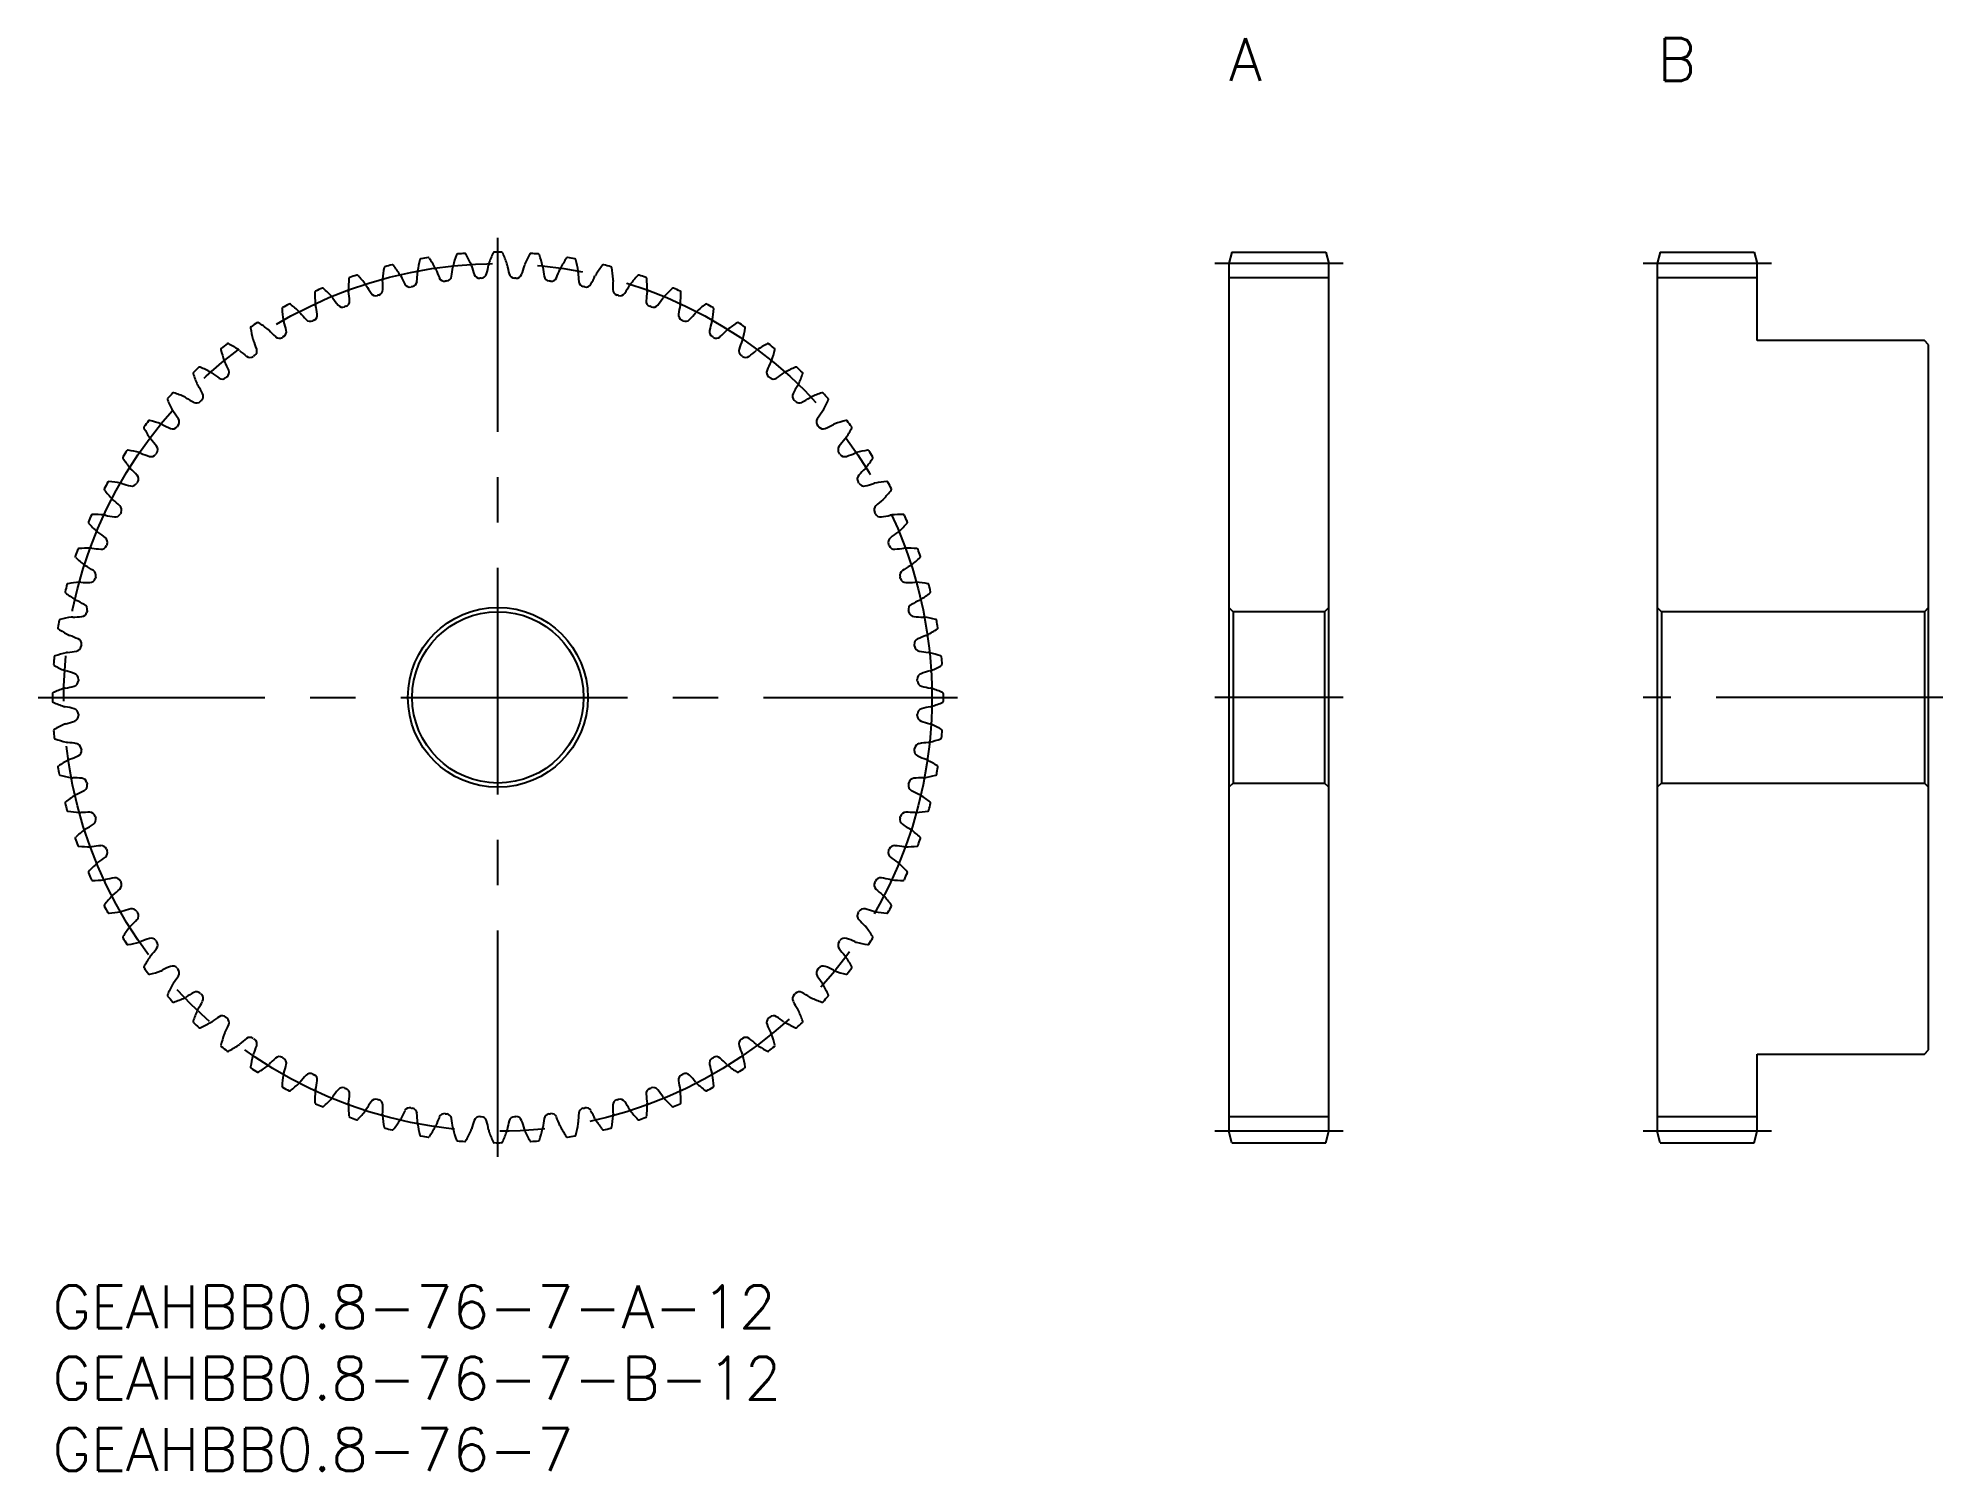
# Model space of a CAD drawing. Extents: x -1 to 132, y -13 to 87.
import ezdxf

# ---------------------------------------------------------------- set-up
doc = ezdxf.new("R2010")
doc.units = 0
doc.header["$LTSCALE"] = 0.5
doc.linetypes.add('CENTER', pattern=[50.8, 31.75, -6.35, 6.35, -6.35])
for name, color, linetype in [('MSM_CENTER', 1, 'CENTER'), ('MSM_CONTINUOUS', 7, 'CONTINUOUS'), ('MSM_PART_NUMBER', 7, 'CONTINUOUS')]:
    doc.layers.add(name, color=color, linetype=linetype)
doc.styles.get("Standard").update_dxf_attribs({"font": 'txt.shx', "height": 3, "bigfont": 'bigfont.shx'})

# ---------------------------------------------------------------- blocks, each defined once
blk = doc.blocks.new('*U2')
at = {"layer": 'MSM_PART_NUMBER'}
blk.add_text('GEAHBB0.8-76-7-A-12', height=3, dxfattribs=at).set_placement((0, -3))
blk = doc.blocks.new('*U3')
at = {"layer": 'MSM_PART_NUMBER'}
blk.add_text('GEAHBB0.8-76-7-B-12', height=3, dxfattribs=at).set_placement((0, -8))
blk = doc.blocks.new('*U4')
at = {"layer": 'MSM_PART_NUMBER'}
blk.add_text('GEAHBB0.8-76-7', height=3, dxfattribs=at).set_placement((0, -13))
blk = doc.blocks.new('*U5')
at = {"layer": 'MSM_PART_NUMBER'}
blk.add_text('A', height=3, dxfattribs=at).set_placement((82.4, 84.4))
blk = doc.blocks.new('*U6')
at = {"layer": 'MSM_PART_NUMBER'}
blk.add_text('B', height=3, dxfattribs=at).set_placement((112.4, 84.4))

msp = doc.modelspace()

# ---------------------------------------------------------------- linework, layer by layer
at = {"layer": 'MSM_CENTER'}
for p, q in [((31.2, 9), (31.2, 73.4)), ((90.4, 71.6), (81.4, 71.6)), ((120.4, 71.6), (111.4, 71.6)), ((-1, 41.2), (63.4, 41.2)), ((90.4, 41.2), (81.4, 41.2)), ((132.4, 41.2), (111.4, 41.2)), ((90.4, 10.8), (81.4, 10.8)), ((120.4, 10.8), (111.4, 10.8))]:
    msp.add_line(p, q, dxfattribs=at)
msp.add_circle((31.2, 41.2), 30.4, dxfattribs=at)
at = {"layer": 'MSM_CONTINUOUS'}
for p, q in [((82.61, 72.4), (82.4, 71.6)), ((82.61, 72.4), (89.19, 72.4)), ((89.19, 72.4), (89.4, 71.6)), ((112.61, 72.4), (112.4, 71.6)), ((112.61, 72.4), (119.19, 72.4)), ((119.19, 72.4), (119.4, 71.6)), ((82.4, 71.6), (82.4, 10.8)), ((89.4, 10.8), (89.4, 71.6)), ((112.4, 71.6), (112.4, 10.8)), ((119.4, 66.2), (119.4, 71.6)), ((89.4, 70.6), (82.4, 70.6)), ((119.4, 70.6), (112.4, 70.6)), ((131.1, 66.2), (119.4, 66.2)), ((131.4, 65.9), (131.1, 66.2)), ((131.4, 16.5), (131.4, 65.9)), ((82.4, 47.5), (82.7, 47.2)), ((82.7, 47.2), (82.7, 35.2)), ((89.1, 47.2), (82.7, 47.2)), ((89.1, 47.2), (89.4, 47.5)), ((89.1, 47.2), (89.1, 35.2)), ((112.4, 47.5), (112.7, 47.2)), ((112.7, 47.2), (112.7, 35.2)), ((131.1, 47.2), (112.7, 47.2)), ((131.1, 47.2), (131.4, 47.5)), ((131.1, 47.2), (131.1, 35.2)), ((82.7, 35.2), (82.4, 34.9)), ((82.7, 35.2), (89.1, 35.2)), ((89.4, 34.9), (89.1, 35.2)), ((112.7, 35.2), (112.4, 34.9)), ((112.7, 35.2), (131.1, 35.2)), ((131.4, 34.9), (131.1, 35.2)), ((119.4, 10.8), (119.4, 16.2)), ((119.4, 16.2), (131.1, 16.2)), ((131.1, 16.2), (131.4, 16.5)), ((89.4, 11.8), (82.4, 11.8)), ((82.61, 10), (82.4, 10.8)), ((89.19, 10), (89.4, 10.8)), ((119.4, 11.8), (112.4, 11.8)), ((112.61, 10), (112.4, 10.8)), ((119.19, 10), (119.4, 10.8)), ((82.61, 10), (89.19, 10)), ((112.61, 10), (119.19, 10))]:
    msp.add_line(p, q, dxfattribs=at)
for radius in [6.3, 6]:
    msp.add_circle((31.2, 41.2), radius, dxfattribs=at)
for centre, radius, start, end in [((37.28, 69.13), 9.5, 161.0165, 165.9211), ((28.37, 72.19), 0.08, 95.2158, 161.0165), ((31.2, 41.2), 31.2, 94.2579, 95.2158), ((28.89, 72.23), 0.08, 28.4573, 94.2579), ((20.61, 67.75), 9.5, 23.5526, 28.4572), ((39.56, 68.53), 9.5, 156.2797, 161.1842), ((30.94, 72.32), 0.08, 90.479, 156.2797), ((31.2, 41.2), 31.2, 89.521, 90.479), ((31.46, 72.32), 0.08, 23.7204, 89.521), ((22.84, 68.53), 9.5, 18.8158, 23.7203), ((41.79, 67.75), 9.5, 151.5428, 156.4474), ((33.51, 72.23), 0.08, 85.7421, 151.5428), ((31.2, 41.2), 31.2, 84.7842, 85.7421), ((34.03, 72.19), 0.08, 18.9836, 84.7842), ((25.12, 69.13), 9.5, 14.0789, 18.9835), ((31.2, 41.2), 31.2, 108.4684, 109.4263), ((21.34, 70.72), 0.08, 42.6677, 108.4684), ((14.42, 64.33), 9.5, 37.7632, 42.6677), ((32.6, 69.75), 9.5, 170.4902, 175.3947), ((23.31, 71.3), 0.08, 104.6895, 170.4902), ((31.2, 41.2), 31.2, 103.7316, 104.6895), ((23.81, 71.43), 0.08, 37.9309, 103.7316), ((16.38, 65.64), 9.5, 33.0263, 37.9309), ((23.79, 70.46), 0.664, 24.3352, 33.0263), ((31.32, 73.87), 7.6, 204.3886, 209.2017), ((17.97, 71.07), 7.6, 354.4825, 359.2956), ((26.23, 70.97), 0.664, 170.6579, 179.349), ((34.95, 69.53), 9.5, 165.7534, 170.6579), ((25.82, 71.85), 0.08, 99.9527, 165.7534), ((31.2, 41.2), 31.2, 98.9947, 99.9527), ((26.33, 71.94), 0.08, 33.194, 98.9947), ((18.45, 66.78), 9.5, 28.2895, 33.194), ((26.23, 70.97), 0.664, 19.5984, 28.2895), ((34.02, 73.75), 7.6, 199.6518, 204.4648), ((27.57, 70.78), 0.4, 277.004, 349.7457), ((20.48, 72.06), 7.6, 349.7457, 354.5587), ((28.71, 71.28), 0.664, 165.9211, 174.6121), ((28.71, 71.28), 0.664, 14.8615, 23.5526), ((36.69, 73.4), 7.6, 194.9149, 199.728), ((29.92, 70.97), 0.4, 199.728, 272.4698), ((30.02, 70.98), 0.4, 272.2672, 345.0088), ((23.07, 72.84), 7.6, 345.0088, 349.8219), ((31.2, 71.38), 0.664, 161.1842, 169.8753), ((31.2, 71.38), 0.664, 10.1247, 18.8158), ((39.33, 72.84), 7.6, 190.1781, 194.9912), ((32.38, 70.98), 0.4, 194.9912, 267.7328), ((32.48, 70.97), 0.4, 267.5303, 340.272), ((25.71, 73.4), 7.6, 340.272, 345.0851), ((33.69, 71.28), 0.664, 156.4474, 165.1385), ((33.69, 71.28), 0.664, 5.3879, 14.0789), ((41.92, 72.06), 7.6, 185.4413, 190.2543), ((34.83, 70.78), 0.4, 190.2543, 262.9961), ((28.38, 73.75), 7.6, 335.5352, 340.3482), ((36.17, 70.97), 0.664, 151.7105, 160.4016), ((43.95, 66.78), 9.5, 146.806, 151.7105), ((36.07, 71.94), 0.08, 81.0056, 146.806), ((31.2, 41.2), 31.2, 80.0473, 81.0053), ((36.58, 71.85), 0.08, 14.2468, 80.0473), ((27.45, 69.53), 9.5, 9.3421, 14.2466), ((36.17, 70.97), 0.664, 0.651, 9.3421), ((44.43, 71.07), 7.6, 180.7044, 185.5175), ((31.08, 73.87), 7.6, 330.7983, 335.6114), ((38.61, 70.46), 0.664, 146.9737, 155.6648), ((46.02, 65.64), 9.5, 142.0691, 146.9737), ((38.59, 71.43), 0.08, 76.2684, 142.0691), ((31.2, 41.2), 31.2, 75.3105, 76.2684), ((39.09, 71.3), 0.08, 9.5099, 75.3105), ((29.8, 69.75), 9.5, 4.6053, 9.5098), ((47.98, 64.33), 9.5, 137.3323, 142.2368), ((41.06, 70.72), 0.08, 71.5316, 137.3323), ((31.2, 41.2), 31.2, 70.5737, 71.5316), ((18.46, 69.59), 0.08, 114.1632, 179.9639), ((27.88, 69.59), 9.5, 179.9639, 184.8684), ((31.2, 41.2), 31.2, 113.2052, 114.1632), ((18.94, 69.8), 0.08, 47.4045, 113.2053), ((12.56, 62.87), 9.5, 42.5, 47.4045), ((30.24, 69.76), 9.5, 175.227, 180.1316), ((21.4, 69.74), 0.664, 180.1316, 188.8227), ((13.23, 68.48), 7.6, 3.9562, 8.7693), ((20.85, 70.55), 0.08, 109.4263, 175.227), ((21.4, 69.74), 0.664, 29.0721, 37.7632), ((28.62, 73.77), 7.6, 209.1255, 213.9385), ((22.65, 69.75), 0.4, 213.9385, 286.6802), ((31.2, 41.2), 29.4, 106.4777, 106.6802), ((22.75, 69.78), 0.4, 286.4777, 359.2194), ((23.79, 70.46), 0.664, 175.3947, 184.0858), ((15.55, 69.87), 7.6, 359.2194, 4.0324), ((25.03, 70.35), 0.4, 209.2017, 281.9434), ((31.2, 41.2), 29.4, 101.7408, 101.9434), ((25.14, 70.38), 0.4, 281.7409, 354.4825), ((27.46, 70.76), 0.4, 204.4648, 277.2065), ((31.2, 41.2), 29.4, 97.004, 97.2065), ((31.2, 41.2), 29.4, 92.2671, 92.4697), ((31.2, 41.2), 29.4, 87.5303, 87.7329), ((31.2, 41.2), 29.4, 82.7935, 82.996), ((34.94, 70.76), 0.4, 262.7934, 335.5352), ((37.26, 70.38), 0.4, 185.5175, 258.2592), ((31.2, 41.2), 29.4, 78.0566, 78.2592), ((37.37, 70.35), 0.4, 258.0566, 330.7983), ((46.85, 69.87), 7.6, 175.9676, 180.7806), ((39.65, 69.78), 0.4, 180.7806, 253.5223), ((38.61, 70.46), 0.664, 355.9142, 4.6053), ((31.2, 41.2), 29.4, 73.3198, 73.5223), ((39.75, 69.75), 0.4, 253.3198, 326.0615), ((33.78, 73.77), 7.6, 326.0615, 330.8745), ((41, 69.74), 0.664, 142.2368, 150.9279), ((41.55, 70.55), 0.08, 4.7731, 70.5737), ((49.17, 68.48), 7.6, 171.2307, 176.0438), ((32.16, 69.76), 9.5, 359.8684, 4.773), ((41, 69.74), 0.664, 351.1773, 359.8684), ((49.84, 62.87), 9.5, 132.5955, 137.5), ((43.46, 69.8), 0.08, 66.7948, 132.5955), ((31.2, 41.2), 31.2, 65.8368, 66.7948), ((43.94, 69.59), 0.08, 0.0362, 65.8368), ((34.52, 69.59), 9.5, 355.1316, 0.0361), ((16.16, 68.44), 0.08, 118.9, 184.7007), ((25.55, 69.22), 9.5, 184.7007, 189.6053), ((31.2, 41.2), 31.2, 117.9421, 118.9), ((16.62, 68.69), 0.08, 52.1415, 117.9421), ((10.84, 61.25), 9.5, 47.2368, 52.1414), ((16.84, 67.74), 0.664, 38.5458, 47.2368), ((23.29, 72.9), 7.6, 218.5992, 223.4122), ((18.16, 68), 0.4, 295.9514, 8.6931), ((19.08, 68.84), 0.664, 184.8684, 193.5595), ((11.04, 66.91), 7.6, 8.6931, 13.5061), ((19.08, 68.84), 0.664, 33.8089, 42.5), ((25.94, 73.44), 7.6, 213.8623, 218.6754), ((20.32, 68.94), 0.4, 218.6754, 291.417), ((31.2, 41.2), 29.4, 111.2145, 111.4171), ((20.42, 68.98), 0.4, 291.2145, 3.9562), ((41.98, 68.98), 0.4, 176.0438, 248.7856), ((31.2, 41.2), 29.4, 68.5829, 68.7855), ((42.08, 68.94), 0.4, 248.5829, 321.3246), ((36.46, 73.44), 7.6, 321.3246, 326.1377), ((43.32, 68.84), 0.664, 137.5, 146.1911), ((44.24, 68), 0.4, 171.3069, 244.0487), ((51.36, 66.91), 7.6, 166.4939, 171.3069), ((43.32, 68.84), 0.664, 346.4405, 355.1316), ((39.11, 72.9), 7.6, 316.5878, 321.4008), ((45.56, 67.74), 0.664, 132.7632, 141.4542), ((51.56, 61.25), 9.5, 127.8586, 132.7632), ((45.78, 68.69), 0.08, 62.0579, 127.8586), ((31.2, 41.2), 31.2, 61.1, 62.0579), ((36.85, 69.22), 9.5, 350.3947, 355.2993), ((46.24, 68.44), 0.08, 355.2994, 61.1), ((13.96, 67.11), 0.08, 123.6369, 189.4376), ((23.25, 68.65), 9.5, 189.4376, 194.3421), ((31.2, 41.2), 31.2, 122.6789, 123.6369), ((14.4, 67.39), 0.08, 56.8783, 122.6789), ((9.25, 59.5), 9.5, 51.9737, 56.8782), ((14.69, 66.47), 0.664, 43.2826, 51.9737), ((20.7, 72.14), 7.6, 223.336, 228.149), ((16.84, 67.74), 0.664, 189.6053, 198.2963), ((15.99, 66.83), 0.4, 300.6882, 13.4299), ((8.99, 65.15), 7.6, 13.4299, 18.243), ((18.06, 67.95), 0.4, 223.4122, 296.1538), ((31.2, 41.2), 29.4, 115.9514, 116.1539), ((31.2, 41.2), 29.4, 63.8461, 64.0486), ((44.34, 67.95), 0.4, 243.8461, 316.5878), ((46.41, 66.83), 0.4, 166.5701, 239.3119), ((53.41, 65.15), 7.6, 161.757, 166.5701), ((45.56, 67.74), 0.664, 341.7037, 350.3947), ((41.7, 72.14), 7.6, 311.851, 316.664), ((47.71, 66.47), 0.664, 128.0263, 136.7174), ((53.15, 59.5), 9.5, 123.1218, 128.0263), ((48, 67.39), 0.08, 57.3211, 123.1218), ((31.2, 41.2), 31.2, 56.3631, 57.3211), ((39.15, 68.65), 9.5, 345.6579, 350.5624), ((48.44, 67.11), 0.08, 350.5626, 56.3631), ((11.88, 65.6), 0.08, 128.374, 194.1744), ((21.01, 67.9), 9.5, 194.1744, 199.0789), ((31.2, 41.2), 31.2, 127.4158, 128.3737), ((12.29, 65.92), 0.08, 61.6151, 127.4158), ((7.81, 57.63), 9.5, 56.7105, 61.6151), ((12.66, 65.02), 0.664, 48.0194, 56.7105), ((18.19, 71.16), 7.6, 228.0728, 232.8859), ((14.69, 66.47), 0.664, 194.3421, 203.0332), ((7.09, 63.24), 7.6, 18.1667, 22.9798), ((13.93, 65.48), 0.4, 305.4251, 18.1667), ((15.9, 66.77), 0.4, 228.149, 300.8907), ((31.2, 41.2), 29.4, 120.6882, 120.8907), ((31.2, 41.2), 29.4, 59.1093, 59.3118), ((46.5, 66.77), 0.4, 239.1092, 311.851), ((48.47, 65.48), 0.4, 161.8333, 234.575), ((55.31, 63.24), 7.6, 157.0202, 161.8333), ((47.71, 66.47), 0.664, 336.9668, 345.6579), ((44.21, 71.16), 7.6, 307.1141, 311.9272), ((49.74, 65.02), 0.664, 123.2895, 131.9806), ((54.59, 57.63), 9.5, 118.3849, 123.2895), ((50.11, 65.92), 0.08, 52.5846, 118.3849), ((31.2, 41.2), 31.2, 51.6263, 52.5842), ((41.39, 67.9), 9.5, 340.9211, 345.8256), ((50.52, 65.6), 0.08, 345.8256, 51.6263), ((31.2, 41.2), 31.2, 132.1526, 133.1105), ((10.32, 64.27), 0.08, 66.352, 132.1526), ((6.54, 55.64), 9.5, 61.4474, 66.3519), ((12.66, 65.02), 0.664, 199.0789, 207.77), ((5.35, 61.17), 7.6, 22.9036, 27.7166), ((11.98, 63.97), 0.4, 310.1619, 22.9036), ((13.84, 65.42), 0.4, 232.8859, 305.6275), ((31.2, 41.2), 29.4, 125.425, 125.6276), ((31.2, 41.2), 29.4, 54.3724, 54.575), ((48.56, 65.42), 0.4, 234.3724, 307.1141), ((50.42, 63.97), 0.4, 157.0964, 229.8382), ((57.05, 61.17), 7.6, 152.2834, 157.0964), ((49.74, 65.02), 0.664, 332.23, 340.9211), ((55.86, 55.64), 9.5, 113.6481, 118.5526), ((52.08, 64.27), 0.08, 47.8474, 113.6481), ((31.2, 41.2), 31.2, 46.8895, 47.8474), ((9.93, 63.92), 0.08, 133.1105, 198.9113), ((18.84, 66.97), 9.5, 198.9113, 203.8158), ((10.76, 63.4), 0.664, 203.8158, 212.5069), ((3.79, 58.97), 7.6, 27.6404, 32.4535), ((10.76, 63.4), 0.664, 52.7563, 61.4474), ((15.76, 69.99), 7.6, 232.8097, 237.6227), ((11.9, 63.91), 0.4, 237.6227, 310.3644), ((31.2, 41.2), 29.4, 130.1619, 130.3644), ((31.2, 41.2), 29.4, 49.6356, 49.8381), ((50.5, 63.91), 0.4, 229.6355, 302.3773), ((46.64, 69.99), 7.6, 302.3773, 307.1903), ((51.64, 63.4), 0.664, 118.5526, 127.2437), ((58.61, 58.97), 7.6, 147.5465, 152.3596), ((51.64, 63.4), 0.664, 327.4931, 336.1842), ((43.56, 66.97), 9.5, 336.1842, 341.0887), ((52.47, 63.92), 0.08, 341.0887, 46.8895), ((8.13, 62.08), 0.08, 137.8474, 203.6481), ((16.76, 65.86), 9.5, 203.6481, 208.5526), ((31.2, 41.2), 31.2, 136.8895, 137.8474), ((8.48, 62.47), 0.08, 71.0887, 136.8895), ((5.43, 53.56), 9.5, 66.1842, 71.0887), ((9, 61.64), 0.664, 57.4931, 66.1842), ((13.43, 68.61), 7.6, 237.5465, 242.3596), ((10.09, 62.23), 0.4, 242.3596, 315.1013), ((31.2, 41.2), 29.4, 134.8987, 135.1013), ((10.17, 62.31), 0.4, 314.8988, 27.6404), ((52.23, 62.31), 0.4, 152.3596, 225.1013), ((31.2, 41.2), 29.4, 44.8987, 45.1013), ((52.31, 62.23), 0.4, 224.8987, 297.6404), ((48.97, 68.61), 7.6, 297.6404, 302.4535), ((53.4, 61.64), 0.664, 113.8158, 122.5069), ((56.97, 53.56), 9.5, 108.9113, 113.8158), ((53.92, 62.47), 0.08, 43.1105, 108.9113), ((31.2, 41.2), 31.2, 42.1526, 43.1105), ((45.64, 65.86), 9.5, 331.4474, 336.3519), ((54.27, 62.08), 0.08, 336.3519, 42.1526), ((6.48, 60.11), 0.08, 142.5846, 208.3849), ((14.77, 64.59), 9.5, 208.3849, 213.2895), ((31.2, 41.2), 31.2, 141.6263, 142.5842), ((6.8, 60.52), 0.08, 75.8256, 141.6263), ((4.5, 51.39), 9.5, 70.9211, 75.8256), ((7.38, 59.74), 0.664, 62.23, 70.921), ((11.23, 67.05), 7.6, 242.2834, 247.0964), ((8.43, 60.42), 0.4, 247.0964, 319.8382), ((9, 61.64), 0.664, 208.5526, 217.2437), ((2.41, 56.64), 7.6, 32.3773, 37.1903), ((31.2, 41.2), 29.4, 139.6356, 139.8381), ((8.49, 60.5), 0.4, 319.6356, 32.3773), ((53.91, 60.5), 0.4, 147.6227, 220.3644), ((59.99, 56.64), 7.6, 142.8097, 147.6227), ((31.2, 41.2), 29.4, 40.1619, 40.3644), ((53.97, 60.42), 0.4, 220.1619, 292.9036), ((53.4, 61.64), 0.664, 322.7563, 331.4474), ((51.17, 67.05), 7.6, 292.9036, 297.7166), ((55.02, 59.74), 0.664, 109.079, 117.77), ((57.9, 51.39), 9.5, 104.1744, 109.0789), ((47.63, 64.59), 9.5, 326.7105, 331.6151), ((55.6, 60.52), 0.08, 38.3737, 104.1744), ((31.2, 41.2), 31.2, 37.4158, 38.3737), ((55.92, 60.11), 0.08, 331.6151, 37.4158), ((7.38, 59.74), 0.664, 213.2895, 221.9806), ((1.24, 54.21), 7.6, 37.1141, 41.9272), ((6.98, 58.56), 0.4, 324.3724, 37.1141), ((55.42, 58.56), 0.4, 142.8859, 215.6277), ((61.16, 54.21), 7.6, 138.0728, 142.8859), ((55.02, 59.74), 0.664, 318.0194, 326.7105), ((5.01, 58), 0.08, 147.3211, 213.1218), ((31.2, 41.2), 31.2, 146.3631, 147.3211), ((12.9, 63.15), 9.5, 213.1218, 218.0263), ((5.29, 58.44), 0.08, 80.5624, 146.3631), ((3.75, 49.15), 9.5, 75.6579, 80.5624), ((5.93, 57.71), 0.664, 66.9668, 75.6579), ((9.16, 65.31), 7.6, 247.0202, 251.8333), ((6.92, 58.47), 0.4, 251.8333, 324.575), ((31.2, 41.2), 29.4, 144.3724, 144.575), ((31.2, 41.2), 29.4, 35.425, 35.6276), ((55.48, 58.47), 0.4, 215.425, 288.1667), ((53.24, 65.31), 7.6, 288.1667, 292.9798), ((56.47, 57.71), 0.664, 104.3421, 113.0332), ((58.65, 49.15), 9.5, 99.4376, 104.3421), ((49.5, 63.15), 9.5, 321.9737, 326.8782), ((57.11, 58.44), 0.08, 33.6369, 99.4376), ((31.2, 41.2), 31.2, 32.6789, 33.6369), ((57.39, 58), 0.08, 326.8782, 32.6789), ((31.2, 41.2), 31.2, 151.1, 152.0579), ((3.96, 56.24), 0.08, 85.2994, 151.1), ((3.18, 46.85), 9.5, 80.3947, 85.2993), ((4.66, 55.56), 0.664, 71.7037, 80.3947), ((7.25, 63.41), 7.6, 251.757, 256.5701), ((5.93, 57.71), 0.664, 218.0263, 226.7174), ((0.26, 51.7), 7.6, 41.851, 46.664), ((5.57, 56.41), 0.4, 256.5701, 329.3119), ((31.2, 41.2), 29.4, 149.1093, 149.3118), ((5.63, 56.5), 0.4, 329.1093, 41.851), ((56.77, 56.5), 0.4, 138.149, 210.8908), ((31.2, 41.2), 29.4, 30.6882, 30.8907), ((62.14, 51.7), 7.6, 133.336, 138.149), ((56.83, 56.41), 0.4, 210.6882, 283.4299), ((56.47, 57.71), 0.664, 313.2826, 321.9737), ((55.15, 63.41), 7.6, 283.4299, 288.243), ((57.74, 55.56), 0.664, 99.6053, 108.2963), ((59.22, 46.85), 9.5, 94.7007, 99.6053), ((58.44, 56.24), 0.08, 28.9, 94.7007), ((31.2, 41.2), 31.2, 27.9421, 28.9), ((3.71, 55.78), 0.08, 152.0579, 217.8586), ((11.15, 61.56), 9.5, 217.8586, 222.7632), ((4.66, 55.56), 0.664, 222.7632, 231.4542), ((-0.5, 49.11), 7.6, 46.5878, 51.4008), ((62.9, 49.11), 7.6, 128.5992, 133.4122), ((57.74, 55.56), 0.664, 308.5458, 317.2368), ((51.25, 61.56), 9.5, 317.2368, 322.1414), ((58.69, 55.78), 0.08, 322.1414, 27.9421), ((31.2, 41.2), 31.2, 155.8368, 156.7948), ((2.6, 53.46), 0.08, 156.7948, 222.5955), ((9.53, 59.84), 9.5, 222.5955, 227.5), ((2.81, 53.94), 0.08, 90.0362, 155.8368), ((2.81, 44.52), 9.5, 85.1316, 90.0361), ((3.56, 53.32), 0.664, 76.4405, 85.1316), ((5.49, 61.36), 7.6, 256.4939, 261.3069), ((4.4, 54.24), 0.4, 261.3069, 334.0487), ((4.45, 54.34), 0.4, 333.8461, 46.5878), ((31.2, 41.2), 29.4, 153.8461, 154.0486), ((57.95, 54.34), 0.4, 133.4122, 206.154), ((31.2, 41.2), 29.4, 25.9514, 26.1539), ((58, 54.24), 0.4, 205.9513, 278.6931), ((56.91, 61.36), 7.6, 278.6931, 283.5061), ((58.84, 53.32), 0.664, 94.8684, 103.5595), ((59.59, 44.52), 9.5, 89.9639, 94.8684), ((52.87, 59.84), 9.5, 312.5, 317.4045), ((59.59, 53.94), 0.08, 24.1635, 89.9639), ((31.2, 41.2), 31.2, 23.2052, 24.1632), ((59.8, 53.46), 0.08, 317.4045, 23.2052), ((3.56, 53.32), 0.664, 227.5, 236.1911), ((-1.04, 46.46), 7.6, 51.3246, 56.1377), ((3.46, 52.08), 0.4, 338.5829, 51.3246), ((58.94, 52.08), 0.4, 128.6754, 201.4171), ((63.44, 46.46), 7.6, 123.8623, 128.6754), ((58.84, 53.32), 0.664, 303.8089, 312.5), ((1.68, 51.06), 0.08, 161.5316, 227.3323), ((31.2, 41.2), 31.2, 160.5737, 161.5316), ((8.07, 57.98), 9.5, 227.3323, 232.2368), ((1.85, 51.55), 0.08, 94.7731, 160.5736), ((2.64, 42.16), 9.5, 89.8684, 94.773), ((2.66, 51), 0.664, 81.1773, 89.8684), ((3.92, 59.17), 7.6, 261.2307, 266.0438), ((3.42, 51.98), 0.4, 266.0438, 338.7856), ((31.2, 41.2), 29.4, 158.5829, 158.7855), ((31.2, 41.2), 29.4, 21.2145, 21.4171), ((58.98, 51.98), 0.4, 201.2145, 273.9562), ((58.48, 59.17), 7.6, 273.9562, 278.7693), ((59.74, 51), 0.664, 90.1316, 98.8227), ((59.76, 42.16), 9.5, 85.227, 90.1316), ((54.33, 57.98), 9.5, 307.7632, 312.6677), ((60.55, 51.55), 0.08, 19.4267, 85.227), ((31.2, 41.2), 31.2, 18.4684, 19.4263), ((60.72, 51.06), 0.08, 312.6677, 18.4684), ((2.66, 51), 0.664, 232.2368, 240.9279), ((-1.37, 43.78), 7.6, 56.0615, 60.8745), ((2.62, 49.65), 0.4, 270.7806, 343.5223), ((2.65, 49.75), 0.4, 343.3198, 56.0615), ((31.2, 41.2), 29.4, 163.3198, 163.5223), ((59.75, 49.75), 0.4, 123.9385, 196.6803), ((31.2, 41.2), 29.4, 16.4777, 16.6802), ((59.78, 49.65), 0.4, 196.4776, 269.2194), ((63.77, 43.78), 7.6, 119.1255, 123.9385), ((59.74, 51), 0.664, 299.0721, 307.7631), ((31.2, 41.2), 31.2, 165.3105, 166.2684), ((0.97, 48.59), 0.08, 166.2688, 232.0691), ((6.76, 56.02), 9.5, 232.0691, 236.9737), ((1.1, 49.09), 0.08, 99.5098, 165.3105), ((2.65, 39.8), 9.5, 94.6053, 99.5098), ((1.94, 48.61), 0.664, 236.9737, 245.6648), ((1.94, 48.61), 0.664, 85.9142, 94.6053), ((2.53, 56.85), 7.6, 265.9676, 270.7806), ((59.87, 56.85), 7.6, 269.2194, 274.0324), ((60.46, 48.61), 0.664, 85.3947, 94.0858), ((59.75, 39.8), 9.5, 80.4902, 85.3947), ((60.46, 48.61), 0.664, 294.3352, 303.0263), ((55.64, 56.02), 9.5, 303.0263, 307.9309), ((61.3, 49.09), 0.08, 14.6898, 80.4902), ((31.2, 41.2), 31.2, 13.7316, 14.6895), ((61.43, 48.59), 0.08, 307.9309, 13.7315), ((2.87, 37.45), 9.5, 99.3421, 104.2466), ((1.43, 46.17), 0.664, 90.651, 99.3421), ((1.33, 54.43), 7.6, 270.7044, 275.5175), ((-1.47, 41.08), 7.6, 60.7983, 65.6114), ((2.02, 47.26), 0.4, 275.5175, 348.2592), ((2.05, 47.37), 0.4, 348.0566, 60.7983), ((31.2, 41.2), 29.4, 168.0566, 168.2592), ((60.35, 47.37), 0.4, 119.2017, 191.9434), ((31.2, 41.2), 29.4, 11.7408, 11.9434), ((60.38, 47.26), 0.4, 191.7408, 264.4825), ((63.87, 41.08), 7.6, 114.3886, 119.2017), ((61.07, 54.43), 7.6, 264.4825, 269.2956), ((60.97, 46.17), 0.664, 80.6579, 89.349), ((59.53, 37.45), 9.5, 75.7534, 80.6579), ((31.2, 41.2), 31.2, 170.0473, 171.0053), ((0.46, 46.07), 0.08, 171.0056, 236.806), ((5.62, 53.95), 9.5, 236.806, 241.7105), ((0.55, 46.58), 0.08, 104.2466, 170.0473), ((1.43, 46.17), 0.664, 241.7105, 250.4016), ((-1.35, 38.38), 7.6, 65.5352, 70.3482), ((63.75, 38.38), 7.6, 109.6518, 114.4648), ((60.97, 46.17), 0.664, 289.5984, 298.2895), ((56.78, 53.95), 9.5, 298.2895, 303.194), ((61.85, 46.58), 0.08, 9.953, 75.7534), ((31.2, 41.2), 31.2, 8.9947, 9.9527), ((61.94, 46.07), 0.08, 303.194, 8.9947), ((31.2, 41.2), 31.2, 174.7842, 175.7421), ((0.21, 44.03), 0.08, 108.9835, 174.7842), ((3.27, 35.12), 9.5, 104.0789, 108.9835), ((1.12, 43.69), 0.664, 95.3879, 104.079), ((0.34, 51.92), 7.6, 275.4413, 280.2543), ((1.62, 44.83), 0.4, 280.2543, 352.9961), ((1.64, 44.94), 0.4, 352.7934, 65.5352), ((31.2, 41.2), 29.4, 172.7935, 172.996), ((60.76, 44.94), 0.4, 114.4648, 187.2066), ((31.2, 41.2), 29.4, 7.004, 7.2065), ((60.78, 44.83), 0.4, 187.004, 259.7457), ((62.06, 51.92), 7.6, 259.7457, 264.5587), ((61.28, 43.69), 0.664, 75.9211, 84.6121), ((59.13, 35.12), 9.5, 71.0165, 75.9211), ((62.19, 44.03), 0.08, 5.2158, 71.0165), ((31.2, 41.2), 31.2, 4.2579, 5.2158), ((0.17, 43.51), 0.08, 175.7425, 241.5428), ((4.65, 51.79), 9.5, 241.5428, 246.4474), ((1.12, 43.69), 0.664, 246.4474, 255.1385), ((-1, 35.71), 7.6, 70.272, 75.0851), ((1.43, 42.48), 0.4, 357.5303, 70.272), ((60.97, 42.48), 0.4, 109.728, 182.4698), ((63.4, 35.71), 7.6, 104.9149, 109.728), ((61.28, 43.69), 0.664, 284.8615, 293.5526), ((57.75, 51.79), 9.5, 293.5526, 298.4572), ((62.23, 43.51), 0.08, 298.4573, 4.2579), ((0.08, 41.46), 0.08, 113.7203, 179.521), ((31.2, 41.2), 31.2, 179.521, 180.479), ((3.87, 32.84), 9.5, 108.8158, 113.7203), ((1.02, 41.2), 0.664, 100.1247, 108.8158), ((-0.44, 49.33), 7.6, 280.1781, 284.9912), ((1.42, 42.38), 0.4, 284.9912, 357.7329), ((31.2, 41.2), 29.4, 177.5303, 177.7329), ((31.2, 41.2), 29.4, 2.2671, 2.4697), ((60.98, 42.38), 0.4, 182.2671, 255.0088), ((62.84, 49.33), 7.6, 255.0088, 259.8219), ((61.38, 41.2), 0.664, 71.1842, 79.8753), ((58.53, 32.84), 9.5, 66.2797, 71.1842), ((62.32, 41.46), 0.08, 0.4793, 66.2797), ((31.2, 41.2), 31.2, 359.521, 0.479), ((0.08, 40.94), 0.08, 180.479, 246.2797), ((3.87, 49.56), 9.5, 246.2797, 251.1842), ((1.02, 41.2), 0.664, 251.1842, 259.8753), ((-0.44, 33.07), 7.6, 75.0088, 79.8219), ((1.42, 40.02), 0.4, 2.2671, 75.0088), ((31.2, 41.2), 29.4, 182.2671, 182.4697), ((31.2, 41.2), 29.4, 357.5303, 357.7329), ((60.98, 40.02), 0.4, 104.9912, 177.7329), ((62.84, 33.07), 7.6, 100.1781, 104.9912), ((61.38, 41.2), 0.664, 280.1247, 288.8158), ((58.53, 49.56), 9.5, 288.8158, 293.7203), ((62.32, 40.94), 0.08, 293.7204, 359.521), ((0.17, 38.89), 0.08, 118.4572, 184.2579), ((31.2, 41.2), 31.2, 184.2579, 185.2158), ((4.65, 30.61), 9.5, 113.5526, 118.4572), ((1.12, 38.71), 0.664, 104.8615, 113.5526), ((-1, 46.69), 7.6, 284.9149, 289.728), ((1.43, 39.92), 0.4, 289.728, 2.4698), ((60.97, 39.92), 0.4, 177.5303, 250.272), ((63.4, 46.69), 7.6, 250.272, 255.0851), ((61.28, 38.71), 0.664, 66.4474, 75.1385), ((57.75, 30.61), 9.5, 61.5428, 66.4474), ((62.23, 38.89), 0.08, 355.7425, 61.5428), ((31.2, 41.2), 31.2, 354.7842, 355.7421), ((0.21, 38.37), 0.08, 185.2158, 251.0165), ((3.27, 47.28), 9.5, 251.0165, 255.9211), ((1.12, 38.71), 0.664, 255.9211, 264.6121), ((0.34, 30.48), 7.6, 79.7457, 84.5587), ((1.62, 37.57), 0.4, 7.004, 79.7457), ((1.64, 37.46), 0.4, 294.4648, 7.2066), ((31.2, 41.2), 29.4, 187.004, 187.2065), ((60.76, 37.46), 0.4, 172.7934, 245.5352), ((31.2, 41.2), 29.4, 352.7935, 352.996), ((60.78, 37.57), 0.4, 100.2543, 172.9961), ((62.06, 30.48), 7.6, 95.4413, 100.2543), ((61.28, 38.71), 0.664, 275.3879, 284.0789), ((59.13, 47.28), 9.5, 284.0789, 288.9835), ((62.19, 38.37), 0.08, 288.9835, 354.7842), ((0.46, 36.33), 0.08, 123.194, 188.9947), ((31.2, 41.2), 31.2, 188.9947, 189.9527), ((5.62, 28.45), 9.5, 118.2895, 123.194), ((1.43, 36.23), 0.664, 109.5984, 118.2895), ((-1.35, 44.02), 7.6, 289.6518, 294.4648), ((63.75, 44.02), 7.6, 245.5352, 250.3482), ((60.97, 36.23), 0.664, 61.7105, 70.4016), ((56.78, 28.45), 9.5, 56.806, 61.7105), ((31.2, 41.2), 31.2, 350.0473, 351.0053), ((61.94, 36.33), 0.08, 351.0053, 56.806), ((0.55, 35.82), 0.08, 189.953, 255.7534), ((2.87, 44.95), 9.5, 255.7534, 260.6579), ((1.43, 36.23), 0.664, 260.6579, 269.349), ((1.33, 27.97), 7.6, 84.4825, 89.2956), ((2.02, 35.14), 0.4, 11.7408, 84.4825), ((2.05, 35.03), 0.4, 299.2017, 11.9434), ((31.2, 41.2), 29.4, 191.7408, 191.9434), ((60.35, 35.03), 0.4, 168.0566, 240.7983), ((31.2, 41.2), 29.4, 348.0566, 348.2592), ((60.38, 35.14), 0.4, 95.5175, 168.2592), ((61.07, 27.97), 7.6, 90.7044, 95.5175), ((60.97, 36.23), 0.664, 270.651, 279.3421), ((59.53, 44.95), 9.5, 279.3421, 284.2466), ((61.85, 35.82), 0.08, 284.2466, 350.0473), ((0.97, 33.81), 0.08, 127.9309, 193.7315), ((31.2, 41.2), 31.2, 193.7316, 194.6895), ((6.76, 26.38), 9.5, 123.0263, 127.9309), ((1.94, 33.79), 0.664, 114.3352, 123.0263), ((-1.47, 41.32), 7.6, 294.3886, 299.2017), ((63.87, 41.32), 7.6, 240.7983, 245.6114), ((60.46, 33.79), 0.664, 56.9737, 65.6648), ((55.64, 26.38), 9.5, 52.0691, 56.9737), ((31.2, 41.2), 31.2, 345.3105, 346.2684), ((61.43, 33.81), 0.08, 346.2684, 52.0691), ((1.1, 33.31), 0.08, 194.6895, 260.4902), ((2.65, 42.6), 9.5, 260.4902, 265.3947), ((1.94, 33.79), 0.664, 265.3947, 274.0858), ((2.53, 25.55), 7.6, 89.2194, 94.0324), ((-1.37, 38.62), 7.6, 299.1255, 303.9385), ((2.62, 32.75), 0.4, 16.4777, 89.2194), ((2.65, 32.65), 0.4, 303.9385, 16.6803), ((31.2, 41.2), 29.4, 196.4777, 196.6802), ((59.75, 32.65), 0.4, 163.3198, 236.0615), ((31.2, 41.2), 29.4, 343.3198, 343.5223), ((59.78, 32.75), 0.4, 90.7806, 163.5223), ((63.77, 38.62), 7.6, 236.0615, 240.8745), ((59.87, 25.55), 7.6, 85.9676, 90.7806), ((60.46, 33.79), 0.664, 265.9142, 274.6053), ((59.75, 42.6), 9.5, 274.6053, 279.5098), ((61.3, 33.31), 0.08, 279.5098, 345.3105), ((1.68, 31.34), 0.08, 132.6677, 198.4684), ((31.2, 41.2), 31.2, 198.4684, 199.4263), ((8.07, 24.42), 9.5, 127.7632, 132.6677), ((1.85, 30.85), 0.08, 199.4267, 265.227), ((2.64, 40.24), 9.5, 265.227, 270.1316), ((2.66, 31.4), 0.664, 119.0721, 127.7631), ((2.66, 31.4), 0.664, 270.1316, 278.8227), ((3.92, 23.23), 7.6, 93.9562, 98.7693), ((3.42, 30.42), 0.4, 21.2145, 93.9562), ((58.98, 30.42), 0.4, 86.0438, 158.7856), ((58.48, 23.23), 7.6, 81.2307, 86.0438), ((59.74, 31.4), 0.664, 261.1773, 269.8684), ((59.76, 40.24), 9.5, 269.8684, 274.773), ((59.74, 31.4), 0.664, 52.2368, 60.9279), ((54.33, 24.42), 9.5, 47.3323, 52.2368), ((60.55, 30.85), 0.08, 274.7731, 340.5737), ((31.2, 41.2), 31.2, 340.5737, 341.5316), ((60.72, 31.34), 0.08, 341.5319, 47.3323), ((9.53, 22.56), 9.5, 132.5, 137.4045), ((3.56, 29.08), 0.664, 123.8089, 132.5), ((-1.04, 35.94), 7.6, 303.8623, 308.6754), ((3.46, 30.32), 0.4, 308.6754, 21.417), ((31.2, 41.2), 29.4, 201.2145, 201.4171), ((58.94, 30.32), 0.4, 158.5829, 231.3246), ((31.2, 41.2), 29.4, 338.5829, 338.7855), ((63.44, 35.94), 7.6, 231.3246, 236.1377), ((58.84, 29.08), 0.664, 47.5, 56.1911), ((52.87, 22.56), 9.5, 42.5955, 47.5), ((2.6, 28.94), 0.08, 137.4045, 203.2052), ((31.2, 41.2), 31.2, 203.2052, 204.1632), ((2.81, 28.46), 0.08, 204.1635, 269.9639), ((2.81, 37.88), 9.5, 269.9639, 274.8684), ((3.56, 29.08), 0.664, 274.8684, 283.5595), ((5.49, 21.04), 7.6, 98.6931, 103.5061), ((4.4, 28.16), 0.4, 25.9514, 98.6931), ((4.45, 28.06), 0.4, 313.4122, 26.1538), ((31.2, 41.2), 29.4, 205.9514, 206.1539), ((57.95, 28.06), 0.4, 153.8461, 226.5878), ((31.2, 41.2), 29.4, 333.8461, 334.0486), ((58, 28.16), 0.4, 81.3069, 154.0487), ((56.91, 21.04), 7.6, 76.4939, 81.3069), ((58.84, 29.08), 0.664, 256.4405, 265.1316), ((59.59, 37.88), 9.5, 265.1316, 270.0361), ((59.59, 28.46), 0.08, 270.0362, 335.8368), ((31.2, 41.2), 31.2, 335.8368, 336.7948), ((59.8, 28.94), 0.08, 336.7948, 42.5955), ((11.15, 20.84), 9.5, 137.2368, 142.1414), ((4.66, 26.84), 0.664, 128.5458, 137.2368), ((-0.5, 33.29), 7.6, 308.5992, 313.4122), ((62.9, 33.29), 7.6, 226.5878, 231.4008), ((57.74, 26.84), 0.664, 42.7632, 51.4542), ((51.25, 20.84), 9.5, 37.8586, 42.7632), ((3.71, 26.62), 0.08, 142.1414, 207.9421), ((31.2, 41.2), 31.2, 207.9421, 208.9), ((3.96, 26.16), 0.08, 208.9004, 274.7007), ((3.18, 35.55), 9.5, 274.7007, 279.6053), ((4.66, 26.84), 0.664, 279.6053, 288.2963), ((7.25, 18.99), 7.6, 103.4299, 108.243), ((5.57, 25.99), 0.4, 30.6882, 103.4299), ((0.26, 30.7), 7.6, 313.336, 318.149), ((31.2, 41.2), 29.4, 210.6882, 210.8907), ((5.63, 25.9), 0.4, 318.149, 30.8907), ((56.77, 25.9), 0.4, 149.1092, 221.851), ((31.2, 41.2), 29.4, 329.1093, 329.3118), ((62.14, 30.7), 7.6, 221.851, 226.664), ((56.83, 25.99), 0.4, 76.5701, 149.3119), ((55.15, 18.99), 7.6, 71.757, 76.5701), ((57.74, 26.84), 0.664, 251.7037, 260.3947), ((59.22, 35.55), 9.5, 260.3947, 265.2993), ((58.44, 26.16), 0.08, 265.2994, 331.1), ((31.2, 41.2), 31.2, 331.1, 332.0579), ((58.69, 26.62), 0.08, 332.0583, 37.8586), ((5.01, 24.4), 0.08, 146.8783, 212.6789), ((12.9, 19.25), 9.5, 141.9737, 146.8782), ((31.2, 41.2), 31.2, 212.6789, 213.6369), ((3.75, 33.25), 9.5, 279.4376, 284.3421), ((5.93, 24.69), 0.664, 133.2826, 141.9737), ((5.93, 24.69), 0.664, 284.3421, 293.0332), ((9.16, 17.09), 7.6, 108.1667, 112.9798), ((6.92, 23.93), 0.4, 35.425, 108.1667), ((31.2, 41.2), 29.4, 215.425, 215.6276), ((6.98, 23.84), 0.4, 322.8859, 35.6277), ((55.42, 23.84), 0.4, 144.3724, 217.1141), ((31.2, 41.2), 29.4, 324.3724, 324.575), ((55.48, 23.93), 0.4, 71.8333, 144.575), ((53.24, 17.09), 7.6, 67.0202, 71.8333), ((56.47, 24.69), 0.664, 246.9668, 255.6579), ((58.65, 33.25), 9.5, 255.6579, 260.5624), ((56.47, 24.69), 0.664, 38.0263, 46.7174), ((49.5, 19.25), 9.5, 33.1218, 38.0263), ((31.2, 41.2), 31.2, 326.3631, 327.3211), ((57.39, 24.4), 0.08, 327.3211, 33.1218), ((5.29, 23.96), 0.08, 213.6372, 279.4376), ((14.77, 17.81), 9.5, 146.7105, 151.6151), ((7.38, 22.66), 0.664, 138.0194, 146.7105), ((1.24, 28.19), 7.6, 318.0728, 322.8859), ((61.16, 28.19), 7.6, 217.1141, 221.9272), ((55.02, 22.66), 0.664, 33.2895, 41.9806), ((47.63, 17.81), 9.5, 28.3849, 33.2895), ((57.11, 23.96), 0.08, 260.5624, 326.3631), ((6.48, 22.29), 0.08, 151.6151, 217.4158), ((31.2, 41.2), 31.2, 217.4158, 218.3737), ((6.8, 21.88), 0.08, 218.3737, 284.1744), ((4.5, 31.01), 9.5, 284.1744, 289.0789), ((7.38, 22.66), 0.664, 289.0789, 297.77), ((11.23, 15.35), 7.6, 112.9036, 117.7166), ((8.43, 21.98), 0.4, 40.1619, 112.9036), ((2.41, 25.76), 7.6, 322.8097, 327.6227), ((31.2, 41.2), 29.4, 220.1619, 220.3644), ((8.49, 21.9), 0.4, 327.6227, 40.3644), ((53.91, 21.9), 0.4, 139.6355, 212.3773), ((59.99, 25.76), 7.6, 212.3773, 217.1903), ((31.2, 41.2), 29.4, 319.6356, 319.8381), ((53.97, 21.98), 0.4, 67.0964, 139.8382), ((51.17, 15.35), 7.6, 62.2834, 67.0964), ((55.02, 22.66), 0.664, 242.23, 250.9211), ((57.9, 31.01), 9.5, 250.9211, 255.8256), ((55.6, 21.88), 0.08, 255.8256, 321.6263), ((31.2, 41.2), 31.2, 321.6263, 322.5842), ((55.92, 22.29), 0.08, 322.5846, 28.3849), ((8.13, 20.32), 0.08, 156.3519, 222.1526), ((16.76, 16.54), 9.5, 151.4474, 156.3519), ((31.2, 41.2), 31.2, 222.1526, 223.1106), ((9, 20.76), 0.664, 142.7563, 151.4474), ((5.43, 28.84), 9.5, 288.9113, 293.8158), ((9, 20.76), 0.664, 293.8158, 302.5069), ((13.43, 13.79), 7.6, 117.6404, 122.4535), ((10.09, 20.17), 0.4, 44.8987, 117.6404), ((31.2, 41.2), 29.4, 224.8987, 225.1013), ((10.17, 20.09), 0.4, 332.3596, 45.1013), ((52.23, 20.09), 0.4, 134.8987, 207.6404), ((31.2, 41.2), 29.4, 314.8987, 315.1013), ((52.31, 20.17), 0.4, 62.3596, 135.1013), ((48.97, 13.79), 7.6, 57.5465, 62.3596), ((53.4, 20.76), 0.664, 237.4931, 246.1842), ((56.97, 28.84), 9.5, 246.1842, 251.0887), ((53.4, 20.76), 0.664, 28.5526, 37.2437), ((31.2, 41.2), 31.2, 316.8895, 317.8474), ((45.64, 16.54), 9.5, 23.6481, 28.5526), ((54.27, 20.32), 0.08, 317.8474, 23.6481), ((8.48, 19.93), 0.08, 223.1109, 288.9113), ((18.84, 15.43), 9.5, 156.1842, 161.0887), ((10.76, 19), 0.664, 147.4931, 156.1842), ((3.79, 23.43), 7.6, 327.5465, 332.3596), ((15.76, 12.41), 7.6, 122.3773, 127.1903), ((11.9, 18.49), 0.4, 49.6355, 122.3773), ((31.2, 41.2), 29.4, 229.6356, 229.8381), ((11.98, 18.43), 0.4, 337.0964, 49.8382), ((50.42, 18.43), 0.4, 130.1619, 202.9036), ((31.2, 41.2), 29.4, 310.1619, 310.3644), ((50.5, 18.49), 0.4, 57.6227, 130.3644), ((46.64, 12.41), 7.6, 52.8097, 57.6227), ((58.61, 23.43), 7.6, 207.6404, 212.4535), ((51.64, 19), 0.664, 23.8158, 32.5069), ((43.56, 15.43), 9.5, 18.9113, 23.8158), ((53.92, 19.93), 0.08, 251.0887, 316.8895), ((9.93, 18.48), 0.08, 161.0887, 226.8894), ((31.2, 41.2), 31.2, 226.8895, 227.8474), ((10.32, 18.13), 0.08, 227.8477, 293.6481), ((6.54, 26.76), 9.5, 293.6481, 298.5526), ((10.76, 19), 0.664, 298.5526, 307.2437), ((21.01, 14.5), 9.5, 160.9211, 165.8256), ((12.66, 17.38), 0.664, 152.23, 160.921), ((5.35, 21.23), 7.6, 332.2834, 337.0964), ((13.84, 16.98), 0.4, 54.3724, 127.1141), ((48.56, 16.98), 0.4, 52.8859, 125.6277), ((57.05, 21.23), 7.6, 202.9036, 207.7166), ((49.74, 17.38), 0.664, 19.0789, 27.77), ((41.39, 14.5), 9.5, 14.1744, 19.0789), ((51.64, 19), 0.664, 232.7563, 241.4474), ((55.86, 26.76), 9.5, 241.4474, 246.3519), ((52.08, 18.13), 0.08, 246.3519, 312.1526), ((31.2, 41.2), 31.2, 312.1526, 313.1105), ((52.47, 18.48), 0.08, 313.1105, 18.9113), ((11.88, 16.8), 0.08, 165.8257, 231.6263), ((31.2, 41.2), 31.2, 231.6263, 232.5842), ((12.29, 16.48), 0.08, 232.5846, 298.3849), ((7.81, 24.77), 9.5, 298.3849, 303.2895), ((12.66, 17.38), 0.664, 303.2895, 311.9806), ((18.19, 11.24), 7.6, 127.1141, 131.9272), ((23.25, 13.75), 9.5, 165.6579, 170.5624), ((14.69, 15.93), 0.664, 156.9668, 165.6579), ((31.2, 41.2), 29.4, 234.3724, 234.575), ((7.09, 19.16), 7.6, 337.0202, 341.8333), ((13.93, 16.92), 0.4, 341.8333, 54.575), ((15.9, 15.63), 0.4, 59.1092, 131.851), ((46.5, 15.63), 0.4, 48.149, 120.8908), ((48.47, 16.92), 0.4, 125.425, 198.1668), ((55.31, 19.16), 7.6, 198.1667, 202.9798), ((31.2, 41.2), 29.4, 305.425, 305.6276), ((47.71, 15.93), 0.664, 14.3421, 23.0332), ((39.15, 13.75), 9.5, 9.4376, 14.3421), ((44.21, 11.24), 7.6, 48.0728, 52.8859), ((49.74, 17.38), 0.664, 228.0194, 236.7105), ((54.59, 24.77), 9.5, 236.7105, 241.6151), ((50.11, 16.48), 0.08, 241.6151, 307.4158), ((31.2, 41.2), 31.2, 307.4158, 308.3737), ((50.52, 16.8), 0.08, 308.374, 14.1744), ((13.96, 15.29), 0.08, 170.5624, 236.3631), ((31.2, 41.2), 31.2, 236.3631, 237.3211), ((14.4, 15.01), 0.08, 237.3211, 303.1218), ((9.25, 22.9), 9.5, 303.1218, 308.0263), ((14.69, 15.93), 0.664, 308.0263, 316.7174), ((20.7, 10.26), 7.6, 131.851, 136.664), ((25.55, 13.18), 9.5, 170.3947, 175.2993), ((31.2, 41.2), 29.4, 239.1093, 239.3118), ((16.84, 14.66), 0.664, 161.7037, 170.3947), ((15.99, 15.57), 0.4, 346.5701, 59.3119), ((8.99, 17.25), 7.6, 341.757, 346.5701), ((23.29, 9.5), 7.6, 136.5878, 141.4008), ((18.06, 14.45), 0.4, 63.8461, 136.5878), ((31.2, 41.2), 29.4, 243.8461, 244.0486), ((18.16, 14.4), 0.4, 351.3069, 64.0487), ((44.24, 14.4), 0.4, 115.9513, 188.6931), ((31.2, 41.2), 29.4, 295.9514, 296.1539), ((44.34, 14.45), 0.4, 43.4122, 116.154), ((39.11, 9.5), 7.6, 38.5992, 43.4122), ((46.41, 15.57), 0.4, 120.6882, 193.4299), ((53.41, 17.25), 7.6, 193.4299, 198.243), ((45.56, 14.66), 0.664, 9.6053, 18.2963), ((31.2, 41.2), 29.4, 300.6882, 300.8907), ((36.85, 13.18), 9.5, 4.7007, 9.6053), ((41.7, 10.26), 7.6, 43.336, 48.149), ((47.71, 15.93), 0.664, 223.2826, 231.9737), ((53.15, 22.9), 9.5, 231.9737, 236.8782), ((48, 15.01), 0.08, 236.8782, 302.6789), ((31.2, 41.2), 31.2, 302.6789, 303.6369), ((48.44, 15.29), 0.08, 303.6372, 9.4376), ((16.16, 13.96), 0.08, 175.2994, 241.1), ((31.2, 41.2), 31.2, 241.1, 242.0579), ((16.62, 13.71), 0.08, 242.0579, 307.8586), ((10.84, 21.15), 9.5, 307.8586, 312.7632), ((16.84, 14.66), 0.664, 312.7632, 321.4542), ((27.88, 12.81), 9.5, 175.1316, 180.0361), ((19.08, 13.56), 0.664, 166.4405, 175.1316), ((11.04, 15.49), 7.6, 346.4939, 351.3069), ((25.94, 8.96), 7.6, 141.3246, 146.1377), ((20.32, 13.46), 0.4, 68.5829, 141.3247), ((31.2, 41.2), 29.4, 248.5829, 248.7855), ((20.42, 13.42), 0.4, 356.0438, 68.7856), ((13.23, 13.92), 7.6, 351.2307, 356.0438), ((41.98, 13.42), 0.4, 111.2145, 183.9562), ((49.17, 13.92), 7.6, 183.9562, 188.7693), ((31.2, 41.2), 29.4, 291.2145, 291.4171), ((42.08, 13.46), 0.4, 38.6754, 111.4171), ((36.46, 8.96), 7.6, 33.8623, 38.6754), ((51.36, 15.49), 7.6, 188.6931, 193.5061), ((43.32, 13.56), 0.664, 4.8684, 13.5595), ((34.52, 12.81), 9.5, 359.9639, 4.8684), ((45.56, 14.66), 0.664, 218.5458, 227.2368), ((51.56, 21.15), 9.5, 227.2368, 232.1414), ((45.78, 13.71), 0.08, 232.1415, 297.9421), ((31.2, 41.2), 31.2, 297.9421, 298.9), ((46.24, 13.96), 0.08, 298.9004, 4.7007), ((18.46, 12.81), 0.08, 180.0361, 245.8368), ((31.2, 41.2), 31.2, 245.8368, 246.7948), ((18.94, 12.6), 0.08, 246.7948, 312.5955), ((12.56, 19.53), 9.5, 312.5955, 317.5), ((19.08, 13.56), 0.664, 317.5, 326.1911), ((21.4, 12.66), 0.664, 171.1773, 179.8684), ((30.24, 12.64), 9.5, 179.8684, 184.773), ((14.42, 18.07), 9.5, 317.3323, 322.2368), ((21.4, 12.66), 0.664, 322.2368, 330.9279), ((28.62, 8.63), 7.6, 146.0615, 150.8745), ((22.65, 12.65), 0.4, 73.3198, 146.0615), ((31.2, 41.2), 29.4, 253.3198, 253.5223), ((22.75, 12.62), 0.4, 0.7806, 73.5223), ((15.55, 12.53), 7.6, 355.9676, 0.7806), ((31.32, 8.53), 7.6, 150.7983, 155.6114), ((25.03, 12.05), 0.4, 78.0566, 150.7983), ((31.2, 41.2), 29.4, 258.0566, 258.2592), ((25.14, 12.02), 0.4, 5.5175, 78.2592), ((17.97, 11.33), 7.6, 0.7044, 5.5175), ((27.46, 11.64), 0.4, 82.7934, 155.5352), ((31.2, 41.2), 29.4, 262.7935, 262.996), ((27.57, 11.62), 0.4, 10.2543, 82.9961), ((34.83, 11.62), 0.4, 97.004, 169.7457), ((31.2, 41.2), 29.4, 277.004, 277.2065), ((34.94, 11.64), 0.4, 24.4648, 97.2066), ((44.43, 11.33), 7.6, 174.4825, 179.2956), ((37.26, 12.02), 0.4, 101.7408, 174.4825), ((31.2, 41.2), 29.4, 281.7408, 281.9434), ((37.37, 12.05), 0.4, 29.2017, 101.9434), ((31.08, 8.53), 7.6, 24.3886, 29.2017), ((39.65, 12.62), 0.4, 106.4776, 179.2194), ((46.85, 12.53), 7.6, 179.2194, 184.0324), ((31.2, 41.2), 29.4, 286.4777, 286.6802), ((39.75, 12.65), 0.4, 33.9385, 106.6803), ((33.78, 8.63), 7.6, 29.1255, 33.9385), ((41, 12.66), 0.664, 209.0721, 217.7631), ((47.98, 18.07), 9.5, 217.7632, 222.6677), ((32.16, 12.64), 9.5, 355.227, 0.1316), ((41, 12.66), 0.664, 0.1316, 8.8227), ((43.32, 13.56), 0.664, 213.8089, 222.5), ((49.84, 19.53), 9.5, 222.5, 227.4045), ((43.46, 12.6), 0.08, 227.4045, 293.2052), ((31.2, 41.2), 31.2, 293.2052, 294.1632), ((43.94, 12.81), 0.08, 294.1635, 359.9639), ((20.85, 11.85), 0.08, 184.773, 250.5736), ((31.2, 41.2), 31.2, 250.5737, 251.5316), ((21.34, 11.68), 0.08, 251.5316, 317.3323), ((23.79, 11.94), 0.664, 175.9142, 184.6053), ((32.6, 12.65), 9.5, 184.6053, 189.5098), ((23.31, 11.1), 0.08, 189.5097, 255.3105), ((31.2, 41.2), 31.2, 255.3105, 256.2684), ((23.81, 10.97), 0.08, 256.2684, 322.0691), ((16.38, 16.76), 9.5, 322.0691, 326.9737), ((23.79, 11.94), 0.664, 326.9737, 335.6648), ((26.23, 11.43), 0.664, 180.651, 189.3421), ((34.95, 12.87), 9.5, 189.3421, 194.2466), ((18.45, 15.62), 9.5, 326.806, 331.7105), ((26.23, 11.43), 0.664, 331.7105, 340.4016), ((34.02, 8.65), 7.6, 155.5352, 160.3482), ((20.48, 10.34), 7.6, 5.4413, 10.2543), ((28.71, 11.12), 0.664, 185.3879, 194.079), ((37.28, 13.27), 9.5, 194.0789, 198.9835), ((20.61, 14.65), 9.5, 331.5428, 336.4474), ((28.71, 11.12), 0.664, 336.4474, 345.1385), ((36.69, 9), 7.6, 160.272, 165.0851), ((29.92, 11.43), 0.4, 87.5303, 160.272), ((31.2, 41.2), 29.4, 267.5303, 267.7329), ((30.02, 11.42), 0.4, 14.9912, 87.7329), ((23.07, 9.56), 7.6, 10.1781, 14.9912), ((31.2, 11.02), 0.664, 190.1247, 198.8158), ((39.56, 13.87), 9.5, 198.8158, 203.7203), ((22.84, 13.87), 9.5, 336.2797, 341.1842), ((31.2, 11.02), 0.664, 341.1842, 349.8753), ((39.33, 9.56), 7.6, 165.0088, 169.8219), ((32.38, 11.42), 0.4, 92.2671, 165.0088), ((31.2, 41.2), 29.4, 272.2671, 272.4697), ((32.48, 11.43), 0.4, 19.728, 92.4698), ((25.71, 9), 7.6, 14.9149, 19.728), ((33.69, 11.12), 0.664, 194.8615, 203.5526), ((41.79, 14.65), 9.5, 203.5526, 208.4572), ((25.12, 13.27), 9.5, 341.0165, 345.9211), ((33.69, 11.12), 0.664, 345.9211, 354.6121), ((41.92, 10.34), 7.6, 169.7457, 174.5587), ((28.38, 8.65), 7.6, 19.6518, 24.4648), ((36.17, 11.43), 0.664, 199.5984, 208.2895), ((43.95, 15.62), 9.5, 208.2895, 213.194), ((27.45, 12.87), 9.5, 345.7534, 350.6579), ((36.17, 11.43), 0.664, 350.6579, 359.349), ((38.61, 11.94), 0.664, 204.3352, 213.0263), ((46.02, 16.76), 9.5, 213.0263, 217.9309), ((38.59, 10.97), 0.08, 217.9309, 283.7315), ((31.2, 41.2), 31.2, 283.7316, 284.6895), ((39.09, 11.1), 0.08, 284.6898, 350.4902), ((29.8, 12.65), 9.5, 350.4902, 355.3947), ((38.61, 11.94), 0.664, 355.3947, 4.0858), ((41.06, 11.68), 0.08, 222.6678, 288.4684), ((31.2, 41.2), 31.2, 288.4684, 289.4263), ((41.55, 11.85), 0.08, 289.4263, 355.227), ((25.82, 10.55), 0.08, 194.2466, 260.0473), ((31.2, 41.2), 31.2, 260.0473, 261.0053), ((26.33, 10.46), 0.08, 261.0056, 326.806), ((28.37, 10.21), 0.08, 198.9835, 264.7842), ((31.2, 41.2), 31.2, 264.7842, 265.7421), ((28.89, 10.17), 0.08, 265.7425, 331.5428), ((30.94, 10.08), 0.08, 203.7203, 269.521), ((31.2, 41.2), 31.2, 269.521, 270.479), ((31.46, 10.08), 0.08, 270.479, 336.2797), ((33.51, 10.17), 0.08, 208.4572, 274.2579), ((31.2, 41.2), 31.2, 274.2579, 275.2158), ((34.03, 10.21), 0.08, 275.2158, 341.0165), ((36.07, 10.46), 0.08, 213.1939, 278.9947), ((31.2, 41.2), 31.2, 278.9947, 279.9527), ((36.58, 10.55), 0.08, 279.953, 345.7534)]:
    msp.add_arc(centre, radius, start, end, dxfattribs=at)

# ---------------------------------------------------------------- block references
for name in ['*U5', '*U6', '*U2', '*U3', '*U4']:
    msp.add_blockref(name, (0, 0), dxfattribs=at)

doc.saveas('drawing.dxf')
